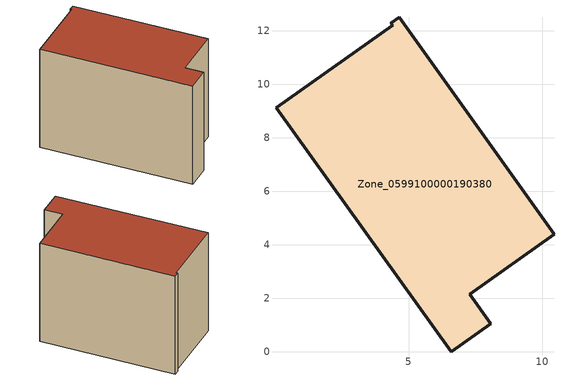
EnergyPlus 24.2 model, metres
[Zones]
Zone_0599100000190380
 floor ground (C_G): 6.59,0 0.05,9.11 4.41,12.19 4.34,12.28 4.65,12.5 10.43,4.39 7.29,2.15 8.07,1.06 z0
 wall outside (C_F): 6.59,0 8.07,1.06 7.29,2.15 10.43,4.39 4.65,12.5 4.34,12.28 4.41,12.19 0.05,9.11 6.59,0 z0:7.91
 roof outside (C_R): 0.05,9.11 6.59,0 8.07,1.06 7.29,2.15 10.43,4.39 4.65,12.5 4.34,12.28 4.41,12.19 z7.91
[BUILDING]
Pand.0599100000190380: North Axis=0; Terrain=City; Loads Convergence Tolerance Value=0.04; Temperature Convergence Tolerance Value=0.4; Solar Distribution=FullExterior; Maximum Number of Warmup Days=25; Minimum Number of Warmup Days=1
[Site:Location]
Rotterdam.The.Hague.AP_ZH_NLD Design_Conditions: Latitude=51.96; Longitude=4.45; Time Zone=1; Elevation=-4.5
[SITE:GROUNDTEMPERATURE:BUILDINGSURFACE]
18, 18, 18, 18, 18, 18, 18, 18, 18, 18, 18, 18
[MATERIAL] Thermal Absorptance=0.9; Solar Absorptance=0.7; Visible Absorptance=0.7
Name | Roughness | Thickness | Conductivity | Density | Specific Heat
G.TI.1975-1991 | MediumSmooth | 0.15 | 0.288461 | 540 | 1210
F.TI.1975-1991 | Rough | 0.3 | 0.230769 | 1920 | 840
R.TI.1975-1991 | MediumRough | 0.2 | 0.153846 | 1500 | 1000
[CONSTRUCTION]
C_G: G.TI.1975-1991
C_F: F.TI.1975-1991
C_R: R.TI.1975-1991
[ZONE]
Zone_0599100000190380: Type=1; Multiplier=1; Ceiling Height=Autocalculate; Volume=Autocalculate; Floor Area=autocalculate; Part of Total Floor Area=Yes
[ZONEINFILTRATION:DESIGNFLOWRATE]
Infil_Zone_0599100000190380: Zone or ZoneList or Space or SpaceList=Zone_0599100000190380; Schedule=AlwaysOn; Design Flow Rate Calculation Method=Flow/Area; Flow Rate per Floor Area=0.003; Constant Term Coefficient=1; Temperature Term Coefficient=0; Velocity Term Coefficient=0; Velocity Squared Term Coefficient=0
[HVACTEMPLATE:ZONE:IDEALLOADSAIRSYSTEM]
Zone_0599100000190380: Maximum Heating Supply Air Temperature=50; Minimum Cooling Supply Air Temperature=13; Maximum Heating Supply Air Humidity Ratio=0.0156; Minimum Cooling Supply Air Humidity Ratio=0.0077; Heating Limit=NoLimit; Cooling Limit=NoLimit; Dehumidification Control Type=ConstantSensibleHeatRatio; Cooling Sensible Heat Ratio=0.7; Dehumidification Setpoint=60; Humidification Control Type=None; Humidification Setpoint=30; Outdoor Air Method=None; Outdoor Air Flow Rate per Person=0.00944; Outdoor Air Flow Rate per Zone Floor Area=0; Outdoor Air Flow Rate per Zone=0; Demand Controlled Ventilation Type=None; Outdoor Air Economizer Type=NoEconomizer; Heat Recovery Type=None; Sensible Heat Recovery Effectiveness=0.7; Latent Heat Recovery Effectiveness=0.65
[ZONECONTROL:THERMOSTAT]
ThermostatControl_Zone_0599100000190380: Zone or ZoneList=Zone_0599100000190380; Control Type Schedule=DualSetpointControlType; Control 1=Thermostat_Zone_0599100000190380; Temperature Difference Between Cutout And Setpoint=0
[THERMOSTATSETPOINT:DUALSETPOINT]
Thermostat_Zone_0599100000190380: Heating Setpoint Temperature Schedule=HeatingSetpoint_Zone_0599100000190380; Cooling Setpoint Temperature Schedule=CoolingSetpoint_Zone_0599100000190380
[SCHEDULE:COMPACT]
HeatingSetpoint_Zone_0599100000190380: Through: 12/31, For: AllDays, Until: 24:00, 21
CoolingSetpoint_Zone_0599100000190380: Through: 12/31, For: AllDays, Until: 24:00, 24
DualSetpointControlType: Through: 12/31, For: AllDays, Until: 24:00, 4
AlwaysOn: Through: 12/31, For: AllDays, Until: 24:00, 1
